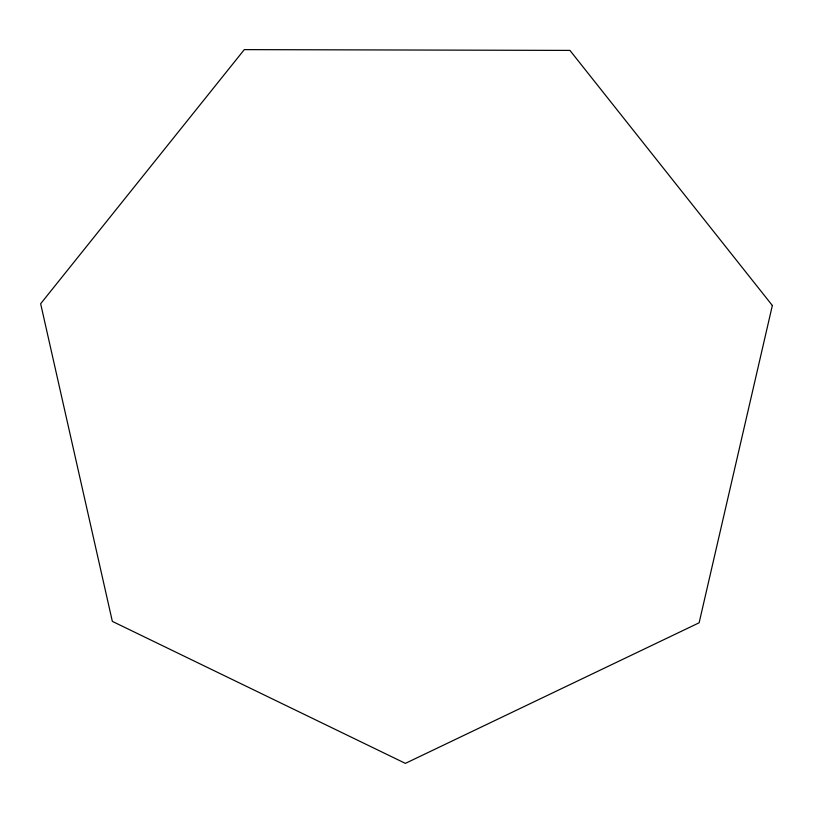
<?xml version="1.0" encoding="UTF-8"?>
<svg xmlns="http://www.w3.org/2000/svg" width="813" height="813" viewBox="0 0 813 813"><rect width="100%" height="100%" fill="white"/><g stroke="black" fill="none" stroke-linecap="round" stroke-linejoin="round"><path stroke-width="1.22" d="M772.35 305.485L699.129 622.788L405.402 763.377L112.346 621.376L40.65 303.737L244.296 49.623L569.933 50.406L772.35 305.485"/></g></svg>
